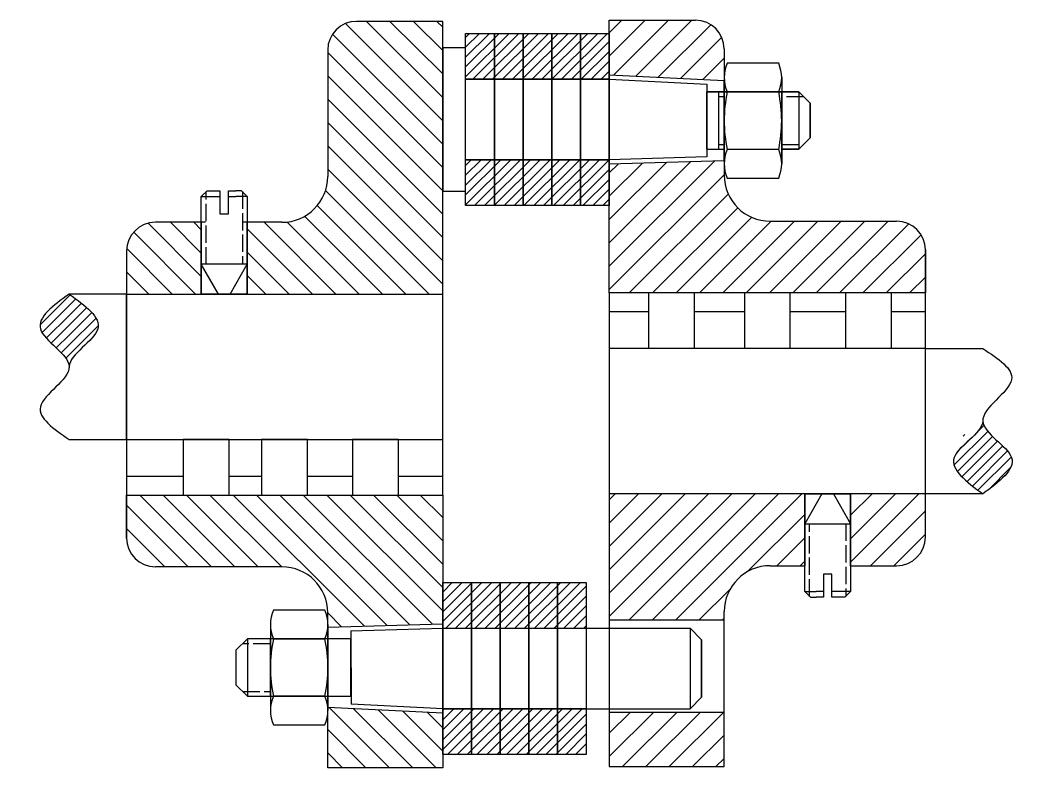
# Model space of a CAD drawing. Header units: inches. Extents: x -957 to 100, y -481 to 97.
# Drawn here: x -650.8 to -474.7, y -269.9 to -139.7 of the extents above; entities that cross this region are included whole.
import ezdxf

# ---------------------------------------------------------------- set-up
doc = ezdxf.new("R2010")
doc.units = ezdxf.units.IN
doc.header["$MEASUREMENT"] = 0
doc.linetypes.add('AM_ISO02W050x2', pattern=[3.75, 3, -0.75])
pattern_1 = [(45, (0, 271.0525696830514), (-0.8573669721886888, 0.8573669721886888), [])]

msp = doc.modelspace()

# ---------------------------------------------------------------- hatches: boundary and pattern name
h = msp.add_hatch()
h.set_pattern_fill('ANSI31', color=256, scale=23, angle=90)
h.set_pattern_definition([(135, (0, -222.1980027489292), (-2.032931995911324, -2.032931995911324), [])])
h.paths.add_polyline_path([(-577.2521632870048, -139.9392738572985), (-592.2521632870048, -139.9392738572985, 0.4142135623730951), (-597.2521632870048, -144.9392738572985), (-597.2521632870048, -166.9392738572985, -0.4142135623730951), (-605.2521632870048, -174.9392738572985), (-611.2521632870048, -174.9392738572985), (-611.2521632870048, -187.4392738572985), (-577.2521632870048, -187.4392738572985)])
h.paths.add_polyline_path([(-627.2521632870048, -174.9392738572985, 0.4142135623730951), (-632.2521632870048, -179.9392738572985), (-632.2521632870048, -187.4392738572985), (-619.2521632870048, -187.4392738572985), (-619.2521632870048, -174.9392738572985)])
h.paths.add_polyline_path([(-632.2521632870048, -222.4392738572985), (-632.2521632870048, -229.9392738572985, 0.4142135623730951), (-627.2521632870048, -234.9392738572985), (-605.2521632870048, -234.9392738572985, -0.4142135623730951), (-597.2521632870048, -242.9392738572985), (-597.2521632870048, -245.4392738572985), (-577.2521632870048, -244.8835839136023), (-577.2521632870048, -222.4392738572985)])
h.paths.add_polyline_path([(-577.2521632870048, -269.9392738572985), (-577.2521632870048, -260.4085776855354), (-597.2521632870048, -259.4392738572985), (-597.2521632870048, -269.9392738572985)])
h = msp.add_hatch()
h.set_pattern_fill('ANSI31', color=256, scale=23)
h.set_pattern_definition([(45, (-59.29902400695312, -222.1980027489292), (-2.032931995911324, 2.032931995911324), [])])
h.paths.add_polyline_path([(-533.2521632870049, -139.7423296038646), (-548.2521632870049, -139.7423296038646), (-548.2521632870049, -149.2730257756278), (-528.2521632870049, -150.2423296038646), (-528.2521632870049, -144.7423296038646, 0.4142135623730951)])
h.paths.add_polyline_path([(-528.2521632870049, -166.7423296038646), (-528.2521632870049, -164.2423296038646), (-548.2521632870049, -164.7980195475609), (-548.2521632870049, -187.2423296038646), (-493.2521632870049, -187.2423296038646), (-493.2521632870049, -179.7423296038646, 0.4142135623730951), (-498.2521632870049, -174.7423296038646), (-520.2521632870049, -174.7423296038646, -0.4142135623730951)])
h.paths.add_polyline_path([(-520.2521632870049, -234.7423296038646), (-514.2521632870049, -234.7423296038646), (-514.2521632870049, -222.2423296038646), (-548.2521632870049, -222.2423296038646), (-548.2521632870049, -244.2423296038646), (-528.2521632870049, -244.2423296038646), (-528.2521632870049, -242.7423296038646, -0.4142135623730953)])
h.paths.add_polyline_path([(-493.2521632870049, -229.7423296038646), (-493.2521632870049, -222.2423296038646), (-506.2521632870049, -222.2423296038646), (-506.2521632870049, -234.7423296038646), (-498.2521632870049, -234.7423296038646, 0.4142135623730951)])
h.paths.add_polyline_path([(-528.2521632870049, -269.7423296038646), (-528.2521632870049, -260.2423296038646), (-548.2521632870049, -260.2423296038646), (-548.2521632870049, -269.7423296038646)])
h = msp.add_hatch()
h.set_pattern_fill('ANSI31', color=256, scale=9.7)
h.set_pattern_definition(pattern_1)
h.paths.add_polyline_path([(-568.2521632870049, -164.0358595240922), (-573.2521632870049, -164.0357504198248), (-573.2521632870049, -172.0355226615943), (-568.2521632870049, -172.0355226615943)])
h.paths.add_polyline_path([(-563.2521632870049, -164.0359686283597), (-568.2521632870049, -164.0358595240922), (-568.2521632870049, -172.0355226615943), (-563.2521632870049, -172.0355226615943)])
h.paths.add_polyline_path([(-558.2521632870049, -164.0360777326272), (-563.2521632870049, -164.0359686283597), (-563.2521632870049, -172.0355226615943), (-558.2521632870049, -172.0355226615943)])
h.paths.add_polyline_path([(-553.2521632870049, -164.0361868368947), (-558.2521632870049, -164.0360777326272), (-558.2521632870049, -172.0355226615943), (-553.2521632870049, -172.0355226615943)])
h.paths.add_polyline_path([(-548.2521632870049, -164.0362959411621), (-553.2521632870049, -164.0361868368947), (-553.2521632870049, -172.0355226615943), (-548.2521632870049, -172.0355226615943)])
h.paths.add_polyline_path([(-548.2521632870049, -142.0355226615943), (-553.2521632870049, -142.0355226615943), (-553.2521632870049, -150.0355226615943), (-548.2521632870049, -150.0355226615943)])
h.paths.add_polyline_path([(-553.2521632870049, -142.0355226615943), (-558.2521632870049, -142.0355226615943), (-558.2521632870049, -150.0355226615943), (-553.2521632870049, -150.0355226615943)])
h.paths.add_polyline_path([(-558.2521632870049, -142.0355226615943), (-563.2521632870049, -142.0355226615943), (-563.2521632870049, -150.0355226615943), (-558.2521632870049, -150.0355226615943)])
h.paths.add_polyline_path([(-563.2521632870049, -142.0355226615943), (-568.2521632870049, -142.0355226615943), (-568.2521632870049, -150.0355226615943), (-563.2521632870049, -150.0355226615943)])
h.paths.add_polyline_path([(-568.2521632870049, -142.0355226615943), (-573.2521632870049, -142.0355226615943), (-573.2521632870049, -150.0355226615943), (-568.2521632870049, -150.0355226615943)])
h.paths.add_polyline_path([(-572.2521632870048, -259.6482245893761), (-577.2521632870048, -259.6482245893761), (-577.2521632870048, -267.6460807995688), (-572.2521632870048, -267.6460807995688)])
h.paths.add_polyline_path([(-567.2521632870048, -259.6482245893761), (-572.2521632870048, -259.6482245893761), (-572.2521632870048, -267.6460807995688), (-567.2521632870048, -267.6460807995688)])
h.paths.add_polyline_path([(-562.2521632870048, -259.6482245893761), (-567.2521632870048, -259.6482245893761), (-567.2521632870048, -267.6460807995688), (-562.2521632870048, -267.6460807995688)])
h.paths.add_polyline_path([(-557.2521632870048, -259.6482245893761), (-562.2521632870048, -259.6482245893761), (-562.2521632870048, -267.6460807995688), (-557.2521632870048, -267.6460807995688)])
h.paths.add_polyline_path([(-552.2521632870048, -259.6482245893761), (-557.2521632870048, -259.6482245893761), (-557.2521632870048, -267.6460807995688), (-552.2521632870048, -267.6460807995688)])
h.paths.add_polyline_path([(-552.2521632870048, -237.6460807995688), (-557.2521632870048, -237.6460807995688), (-557.2521632870048, -245.6460807995688), (-552.2521632870048, -245.6460807995688)])
h.paths.add_polyline_path([(-557.2521632870048, -237.6460807995688), (-562.2521632870048, -237.6460807995688), (-562.2521632870048, -245.6460807995688), (-557.2521632870048, -245.6460807995688)])
h.paths.add_polyline_path([(-562.2521632870048, -237.6460807995688), (-567.2521632870048, -237.6460807995688), (-567.2521632870048, -245.6460807995688), (-562.2521632870048, -245.6460807995688)])
h.paths.add_polyline_path([(-567.2521632870048, -237.6460807995688), (-572.2521632870048, -237.6460807995688), (-572.2521632870048, -245.6460807995688), (-567.2521632870048, -245.6460807995688)])
h.paths.add_polyline_path([(-572.2521632870048, -237.6460807995688), (-577.2521632870048, -237.6460807995688), (-577.2521632870048, -245.6460807995688), (-572.2521632870048, -245.6460807995688)])
h = msp.add_hatch()
h.set_pattern_fill('ANSI31', color=256, scale=9.7)
h.set_pattern_definition(pattern_1)
edge = h.paths.add_edge_path()
edge.add_spline(control_points=[(-642.2521632870048, -200.0892738573021), (-642.1966616248304, -197.8457593475969), (-633.7374313355103, -193.5881879228278), (-639.459256978927, -189.4561712745368), (-642.2521632870048, -187.4392738572985)], knot_values=[0, 0, 0, 6.622258297284134e-12, 8.255721179224835, 16.12806354146329, 16.12806354146329, 16.12806354146329, 16.12806354146329], degree=3, periodic=0)
edge.add_spline(control_points=[(-642.2521632870048, -187.4392738572985), (-645.0450695950826, -189.4561712745368), (-650.7668952384993, -193.5881879228278), (-642.3076649491792, -197.8457593475969), (-642.2521632870048, -200.0892738573021)], knot_values=[0, 0, 0, 0, 7.872342362238457, 16.12806354145667, 16.1280635414632, 16.1280635414632, 16.1280635414632], degree=3, periodic=0)
edge = h.paths.add_edge_path()
edge.add_spline(control_points=[(-483.2521632870049, -222.2423296038647), (-480.4127377814957, -220.1223111073048), (-474.7338867704835, -215.8822741141896), (-483.128141825551, -211.7824590797924), (-483.2521632870041, -209.5923296038786)], knot_values=[16.16653603300421, 16.16653603300421, 16.16653603300421, 16.16653603300421, 24.22914262144692, 32.29174920987248, 32.29174920987248, 32.29174920987248, 32.29174920988968], degree=3, periodic=0)
edge.add_spline(control_points=[(-483.2521632870042, -209.5923296038786), (-483.3761847484573, -211.7824590797924), (-491.7704398035249, -215.8822741141897), (-486.0915887925125, -220.1223111073048), (-483.2521632870034, -222.2423296038647)], knot_values=[16.16653603300424, 16.1665360330214, 16.1665360330214, 16.1665360330214, 24.229142621447, 32.29174920988975, 32.29174920988975, 32.29174920988975, 32.29174920988975], degree=3, periodic=0)

# ---------------------------------------------------------------- linework, layer by layer
for p, q in [((-577.2521632870048, -139.9392738572985), (-592.2521632870048, -139.9392738572985)), ((-577.2521632870048, -187.4392738572985), (-577.2521632870048, -139.9392738572985)), ((-548.2521632870049, -139.7423296038646), (-533.2521632870049, -139.7423296038646)), ((-548.2521632870049, -187.2423296038646), (-548.2521632870049, -139.7423296038646)), ((-597.2521632870048, -144.9392738572985), (-597.2521632870048, -166.9392738572985)), ((-573.2521632870048, -144.5357504198248), (-577.2521632870048, -144.5357504198248)), ((-577.2521632870048, -144.5357504198248), (-577.2521632870048, -169.5357504198248)), ((-573.2521632870048, -150.0357504198248), (-573.2521632870048, -144.5357504198248)), ((-528.2521632870049, -144.7423296038646), (-528.2521632870049, -166.7423296038646)), ((-518.7787740983939, -147.2423296038646), (-527.7255524756159, -147.2423296038646)), ((-548.252163287005, -149.2730257756278), (-528.2521632870049, -150.2423296038646)), ((-548.2521632870049, -164.7980195475609), (-548.2521632870049, -149.2730257756278)), ((-548.2521632870048, -150.0357504198248), (-573.2521632870048, -150.0357504198248)), ((-573.2521632870048, -169.5357504198248), (-573.2521632870049, -150.0357504198248)), ((-548.252163287005, -164.0352949033638), (-548.2521632870048, -150.0357504198248)), ((-548.2521632870048, -150.0357504198248), (-531.2521632870047, -150.8596586738262)), ((-531.2521632870047, -150.8596586738262), (-531.2881636591836, -163.5639587034615)), ((-528.2521632870049, -149.7423296038646), (-528.2521632870049, -164.7423296038646)), ((-528.2521632870049, -164.2423296038646), (-528.2521632870049, -150.2423296038646)), ((-518.2521632870049, -149.7423296038646), (-518.2521632870049, -164.7423296038646)), ((-518.2521632870049, -149.7423296038646), (-518.2521632870049, -152.2423296038646)), ((-531.2701634730942, -152.2118086886438), (-531.2701634730942, -162.2118086886438)), ((-515.2701634730942, -152.2118086886438), (-531.2559948954886, -152.2118086886438)), ((-529.2701634730942, -152.2118086886438), (-529.2701634730942, -162.2118086886438)), ((-528.2521632870049, -162.2423296038646), (-528.2521632870049, -152.2423296038646)), ((-518.2521632870049, -162.2423296038646), (-518.2521632870049, -152.2423296038646)), ((-518.2521632870049, -152.2423296038646), (-518.2521632870049, -157.2423296038646)), ((-515.2701634730942, -152.2118086886438), (-513.2701634730942, -154.2118086886437)), ((-515.2701634730942, -152.2118086886438), (-515.2701634730942, -162.2118086886438)), ((-513.270163473094, -160.2118086886438), (-513.2701634730942, -154.2118086886437)), ((-518.2521632870049, -157.2423296038646), (-518.2521632870049, -162.2423296038646)), ((-529.2701634730942, -161.3618086886438), (-528.252163287005, -161.3618086886438)), ((-515.270163473094, -162.2118086886438), (-513.270163473094, -160.2118086886438)), ((-531.2881636591836, -163.5639587034615), (-548.2881636591839, -164.0362951556033)), ((-531.2701634730942, -162.2118086886438), (-529.2701634730942, -162.2118086886438)), ((-529.2701634730942, -162.2118086886438), (-528.252163287005, -162.2118086886438)), ((-518.7787740983939, -162.2423296038646), (-527.7255524756159, -162.2423296038648)), ((-518.2521632870049, -162.2118086886438), (-515.270163473094, -162.2118086886438)), ((-518.2521632870049, -162.2423296038646), (-518.2521632870049, -162.2423296038646)), ((-518.2521632870049, -164.7423296038646), (-518.2521632870049, -162.2423296038646)), ((-573.2521632870048, -164.0357504198248), (-548.2881636591839, -164.0362951556033)), ((-528.2521632870049, -164.2423296038646), (-548.252163287005, -164.7980195475609)), ((-527.7255524756159, -167.2423296038646), (-518.7787740983939, -167.2423296038646)), ((-619.2521632870048, -170.4392738572985), (-618.2521632870053, -169.4392738572985)), ((-619.2521632870048, -182.2392738572985), (-619.2521632870048, -170.4392738572985)), ((-619.2521632870048, -170.4392738572985), (-616.0021632870048, -170.4392738572985)), ((-618.2521632870053, -169.4392738572985), (-617.252163287005, -169.4392738572985)), ((-617.252163287005, -169.4392738572985), (-616.0021632870048, -169.4392738572985)), ((-614.5021632870048, -169.4392738572985), (-613.2521632870048, -169.4392738572985)), ((-614.5021632870048, -170.4392738572985), (-613.2521632870048, -170.4392738572985)), ((-612.2521632870053, -169.4392738572985), (-613.2521632870048, -169.4392738572985)), ((-611.252163287005, -170.4392738572985), (-613.2521632870048, -170.4392738572985)), ((-611.252163287005, -170.4392738572985), (-612.2521632870053, -169.4392738572985)), ((-611.2521632870048, -170.4392738572985), (-611.2521632870048, -182.2392738572985)), ((-577.2521632870048, -169.5357504198248), (-573.2521632870048, -169.5357504198248)), ((-618.5521632870051, -174.9392738572985), (-627.2521632870048, -174.9392738572985)), ((-619.2521632870048, -176.6392738572986), (-619.2521632870048, -175.6392738572986)), ((-605.2521632870048, -174.9392738572985), (-611.9521632870054, -174.9392738572985)), ((-611.2521632870048, -176.6392738572988), (-611.252163287005, -175.6392738572986)), ((-520.2521632870049, -174.7423296038646), (-498.2521632870049, -174.7423296038646)), ((-632.2521632870048, -179.9392738572985), (-632.2521632870048, -187.4392738572985)), ((-632.2521632870048, -179.9392738572985), (-632.2521632870048, -229.9392738572985)), ((-493.2521632870049, -229.7423296038646), (-493.2521632870049, -179.7423296038646)), ((-493.2521632870049, -179.7423296038646), (-493.2521632870049, -187.2423296038646)), ((-611.2521632870048, -182.2392738572985), (-619.2521632870048, -182.2392738572985)), ((-616.2521632870048, -187.4392738572985), (-619.2521632870048, -182.2392738572985)), ((-614.2521632870048, -187.4392738572985), (-611.2521632870048, -182.2392738572985)), ((-632.2521632870048, -187.4392738572985), (-577.2521632870048, -187.4392738572985)), ((-632.2521632870048, -187.4392738572985), (-632.2521632870048, -212.7392738572985)), ((-577.2521632870048, -222.4392738572985), (-577.2521632870048, -187.4392738572985)), ((-493.2521632870049, -187.2423296038646), (-548.2521632870049, -187.2423296038646)), ((-548.2521632870049, -187.2423296038646), (-548.2521632870049, -222.2423296038646)), ((-541.4463604005377, -190.5423296038646), (-548.2521632870049, -190.5423296038646)), ((-524.7521632870049, -190.5423296038646), (-533.4463604005377, -190.5423296038646)), ((-507.1656616009587, -190.5423296038646), (-516.7521632870049, -190.5423296038646)), ((-493.2521632870049, -190.5423296038646), (-499.1656616009587, -190.5423296038646)), ((-493.2521632870049, -196.9423296038646), (-548.2521632870049, -196.9423296038646)), ((-493.2521632870049, -222.2423296038646), (-493.2521632870049, -196.9423296038646)), ((-642.2521632870048, -200.0892738572302), (-642.2521632870048, -200.1773899514225)), ((-642.2521632870048, -200.1773899514225), (-642.2521632870048, -200.0892738572985)), ((-483.2521632870049, -209.3882365064849), (-483.2521632870049, -209.5923296038768)), ((-632.2521632870048, -212.7392738572985), (-577.2521632870048, -212.7392738572985)), ((-632.2521632870048, -219.1392738572985), (-622.4118497840027, -219.1392738572985)), ((-614.4118497840027, -219.1392738572985), (-608.7521632870048, -219.1392738572985)), ((-600.7521632870048, -219.1392738572985), (-592.9616415415967, -219.1392738572985)), ((-584.9616415415967, -219.1392738572985), (-577.2521632870048, -219.1392738572985)), ((-632.2521632870048, -229.9392738572985), (-632.2521632870048, -222.4392738572985)), ((-632.2521632870048, -222.4392738572985), (-577.2521632870048, -222.4392738572985)), ((-577.2521632870048, -222.4392738572985), (-577.2521632870048, -269.9392738572985)), ((-493.2521632870049, -222.2423296038646), (-548.2521632870049, -222.2423296038646)), ((-548.2521632870049, -222.2423296038646), (-548.2521632870049, -269.7423296038646)), ((-511.2521632870049, -222.2423296038646), (-514.2521632870049, -227.4423296038647)), ((-509.2521632870049, -222.2423296038646), (-506.2521632870049, -227.4423296038647)), ((-493.2521632870049, -229.7423296038646), (-493.2521632870049, -222.2423296038646)), ((-514.2521632870049, -239.2423296038646), (-514.2521632870049, -227.4423296038647)), ((-514.2521632870049, -227.4423296038647), (-506.2521632870049, -227.4423296038647)), ((-506.2521632870049, -227.4423296038647), (-506.2521632870049, -239.2423296038646)), ((-514.2521632870049, -233.0423296038643), (-514.2521632870047, -234.0423296038646)), ((-506.2521632870049, -233.0423296038646), (-506.2521632870049, -234.0423296038646)), ((-605.2521632870048, -234.9392738572985), (-627.2521632870048, -234.9392738572985)), ((-520.2521632870049, -234.7423296038646), (-514.2521632870049, -234.7423296038646)), ((-506.2521632870049, -234.7423296038646), (-498.2521632870049, -234.7423296038646)), ((-514.2521632870047, -239.2423296038646), (-512.2521632870049, -239.2423296038646)), ((-514.2521632870047, -239.2423296038646), (-513.2521632870045, -240.2423296038646)), ((-511.0021632870049, -239.2423296038646), (-512.2521632870049, -239.2423296038646)), ((-506.2521632870049, -239.2423296038646), (-509.5021632870049, -239.2423296038646)), ((-506.2521632870049, -239.2423296038646), (-507.2521632870045, -240.2423296038646)), ((-513.2521632870045, -240.2423296038646), (-512.2521632870049, -240.2423296038646)), ((-511.0021632870049, -240.2423296038646), (-512.2521632870049, -240.2423296038646)), ((-507.2521632870045, -240.2423296038646), (-509.5021632870049, -240.2423296038646)), ((-597.7492449913791, -242.482066379568), (-606.6960233686011, -242.482066379568)), ((-528.2521632870049, -269.7423296038646), (-528.2521632870049, -242.7423296038646)), ((-597.2521632870048, -269.9392738572985), (-597.2521632870048, -242.9392738572985)), ((-528.2521632870049, -244.2423296038646), (-548.2521632870049, -244.2423296038646)), ((-548.2521632870049, -244.2423296038646), (-548.2521632870049, -260.2423296038646)), ((-528.2521632870049, -260.2423296038646), (-528.2521632870049, -244.2423296038646)), ((-607.2226341799901, -244.982066379568), (-607.2226341799901, -259.982066379568)), ((-597.2521632870048, -245.4392738572985), (-577.2521632870048, -244.8835839136023)), ((-597.2521632870048, -245.4392738572985), (-597.2521632870048, -259.4392738572985)), ((-597.2226341799901, -244.982066379568), (-597.2226341799901, -259.982066379568)), ((-597.2226341799901, -244.982066379568), (-597.2226341799901, -247.482066379568)), ((-593.2521632870049, -246.0913512323659), (-577.2521632870047, -245.6467992774089)), ((-593.2521632870049, -246.0913512323659), (-593.1931050729753, -258.8727815267866)), ((-577.2521632870048, -244.8835839136023), (-577.2521632870048, -260.4085776855354)), ((-577.2521632870048, -245.6467992774089), (-577.2521632870048, -259.6453623217287)), ((-577.2521632870047, -245.6467992774089), (-534.1931050729752, -245.6467992774089)), ((-534.1931050729752, -245.6467992774089), (-532.1931050729752, -247.6467992774089)), ((-534.1931050729752, -245.6467992774089), (-534.1931050729752, -259.6482245893761)), ((-611.2226341799901, -247.4820663795763), (-613.2226341799901, -249.4820663795762)), ((-597.2226341799901, -247.4820663795763), (-611.2226341799901, -247.4820663795763)), ((-611.2226341799901, -247.4820663795763), (-611.22263417999, -257.4820663795763)), ((-607.2226341799901, -257.482066379568), (-607.2226341799901, -247.482066379568)), ((-606.6960233686011, -247.482066379568), (-597.7492449913791, -247.482066379568)), ((-597.2226341799901, -247.4820663795763), (-597.2226341799901, -257.4820663795763)), ((-597.2226341799901, -257.482066379568), (-597.2226341799901, -247.482066379568)), ((-597.2226341799901, -247.482066379568), (-597.2226341799901, -252.482066379568)), ((-593.2226341799901, -247.4820663795763), (-593.2226341799901, -257.4820663795763)), ((-532.1931050729748, -257.6482245893759), (-532.1931050729752, -247.6467992774091)), ((-532.1931050729752, -247.6467992774089), (-532.1931050729752, -257.6482245893761)), ((-613.2226341799901, -249.4820663795762), (-613.2226341799901, -255.4820663795763)), ((-597.2226341799901, -252.482066379568), (-597.2226341799901, -257.482066379568)), ((-611.2226341799901, -257.4820663795763), (-613.2226341799901, -255.4820663795763)), ((-611.2226341799901, -257.4820663795763), (-597.2226341799901, -257.4820663795763)), ((-597.7492449913791, -257.482066379568), (-606.6960233686011, -257.4820663795682)), ((-597.2226341799901, -257.482066379568), (-597.2226341799901, -257.482066379568)), ((-597.2226341799901, -259.982066379568), (-597.2226341799901, -257.482066379568)), ((-534.1931050729752, -259.6482245893761), (-532.1931050729752, -257.6482245893761)), ((-577.2521632870048, -260.4085776855354), (-597.2521632870048, -259.4392738572985)), ((-577.1931050729751, -259.6482245893761), (-593.1931050729753, -258.8727815267866)), ((-577.1931050729751, -259.6482245893761), (-534.1931050729752, -259.6482245893761)), ((-548.2521632870049, -260.2423296038646), (-528.2521632870049, -260.2423296038646)), ((-606.6960233686011, -262.482066379568), (-597.7492449913791, -262.482066379568)), ((-577.2521632870048, -269.9392738572985), (-597.2521632870048, -269.9392738572985)), ((-548.2521632870049, -269.7423296038646), (-528.2521632870049, -269.7423296038646))]:
    msp.add_line(p, q)
at = {"linetype": 'AM_ISO02W050x2'}
for p, q in [((-528.2521632870049, -153.0618086886439), (-529.2701634730943, -153.0618086886439)), ((-514.420163473094, -153.0618086886439), (-518.2521632870049, -153.0618086886438)), ((-518.2521632870049, -161.3618086886438), (-514.420163473094, -161.3618086886438)), ((-618.4021632870049, -182.2392738572985), (-618.4021632870049, -169.5892738572982)), ((-612.1021632870049, -169.589273857299), (-612.1021632870047, -182.2392738572985)), ((-513.4021632870049, -240.0923296038645), (-513.402163287005, -227.4423296038647)), ((-507.1021632870048, -227.4423296038647), (-507.1021632870048, -240.092329603865)), ((-607.2226341799901, -248.3320663795763), (-612.0726341799902, -248.3320663795763)), ((-597.2226341799901, -248.3320663795763), (-597.2521632870048, -248.3320663795763)), ((-612.0726341799901, -256.6320663795763), (-607.22263417999, -256.6320663795763)), ((-597.2521632870048, -256.6320663795763), (-597.2226341799901, -256.6320663795763))]:
    msp.add_line(p, q, dxfattribs=at)
for points in [[(-573.2521632870049, -142.0355226615943), (-568.2521632870049, -142.0355226615943), (-568.2521632870049, -172.0355226615943), (-573.2521632870049, -172.0355226615943)], [(-568.2521632870049, -142.0355226615943), (-563.2521632870049, -142.0355226615943), (-563.2521632870049, -172.0355226615943), (-568.2521632870049, -172.0355226615943)], [(-563.2521632870049, -142.0355226615943), (-558.2521632870049, -142.0355226615943), (-558.2521632870049, -172.0355226615943), (-563.2521632870049, -172.0355226615943)], [(-558.2521632870049, -142.0355226615943), (-553.2521632870049, -142.0355226615943), (-553.2521632870049, -172.0355226615943), (-558.2521632870049, -172.0355226615943)], [(-553.2521632870049, -142.0355226615943), (-548.2521632870049, -142.0355226615943), (-548.2521632870049, -172.0355226615943), (-553.2521632870049, -172.0355226615943)], [(-573.2521632870049, -150.0355226615943), (-568.2521632870049, -150.0355226615943), (-568.2521632870049, -164.0355226615943), (-573.2521632870049, -164.0355226615943)], [(-568.2521632870048, -150.0355226615943), (-563.2521632870049, -150.0355226615943), (-563.2521632870049, -164.0355226615943), (-568.2521632870048, -164.0355226615943)], [(-563.2521632870048, -150.0355226615943), (-558.2521632870049, -150.0355226615943), (-558.2521632870049, -164.0355226615943), (-563.2521632870048, -164.0355226615943)], [(-558.2521632870048, -150.0355226615943), (-553.2521632870049, -150.0355226615943), (-553.2521632870049, -164.0355226615943), (-558.2521632870048, -164.0355226615943)], [(-553.2521632870048, -150.0355226615943), (-548.2521632870049, -150.0355226615943), (-548.2521632870049, -164.0355226615943), (-553.2521632870048, -164.0355226615943)], [(-614.2521632870048, -187.4392738572985), (-616.2521632870048, -187.4392738572985), (-616.2521632870048, -187.4392738572985), (-614.2521632870048, -187.4392738572985)], [(-511.2521632870049, -222.2423296038646), (-509.2521632870049, -222.2423296038646), (-509.2521632870049, -222.2423296038646), (-511.2521632870049, -222.2423296038646)], [(-577.2521632870048, -237.6460807995688), (-572.2521632870048, -237.6460807995688), (-572.2521632870048, -267.6460807995688), (-577.2521632870048, -267.6460807995688)], [(-572.2521632870048, -237.6460807995688), (-567.2521632870048, -237.6460807995688), (-567.2521632870048, -267.6460807995688), (-572.2521632870048, -267.6460807995688)], [(-567.2521632870048, -237.6460807995688), (-562.2521632870048, -237.6460807995688), (-562.2521632870048, -267.6460807995688), (-567.2521632870048, -267.6460807995688)], [(-562.2521632870048, -237.6460807995688), (-557.2521632870048, -237.6460807995688), (-557.2521632870048, -267.6460807995688), (-562.2521632870048, -267.6460807995688)], [(-557.2521632870048, -237.6460807995688), (-552.2521632870048, -237.6460807995688), (-552.2521632870048, -267.6460807995688), (-557.2521632870048, -267.6460807995688)], [(-577.2521632870048, -245.6460807995688), (-572.2521632870048, -245.6460807995688), (-572.2521632870048, -259.6460807995688), (-577.2521632870048, -259.6460807995688)], [(-572.2521632870048, -245.6460807995688), (-567.2521632870048, -245.6460807995688), (-567.2521632870048, -259.6460807995688), (-572.2521632870048, -259.6460807995688)], [(-567.2521632870048, -245.6460807995688), (-562.2521632870048, -245.6460807995688), (-562.2521632870048, -259.6460807995688), (-567.2521632870048, -259.6460807995688)], [(-562.2521632870048, -245.6460807995688), (-557.2521632870048, -245.6460807995688), (-557.2521632870048, -259.6460807995688), (-562.2521632870048, -259.6460807995688)], [(-557.2521632870048, -245.6460807995688), (-552.2521632870048, -245.6460807995688), (-552.2521632870048, -259.6460807995688), (-557.2521632870048, -259.6460807995688)]]:
    msp.add_lwpolyline(points, close=True)
for points in [[(-531.2701634730942, -162.2118086886438), (-531.2701634730942, -152.2118086886438), (-515.2701634730942, -152.2118086886438)], [(-513.2701634730942, -154.2118086886437), (-513.2701634730942, -160.2118086886439)], [(-515.270163473094, -162.2118086886438), (-518.2521632870049, -162.2118086886438)], [(-617.2521632870048, -169.4392738572985), (-616.0021632870048, -169.4392738572985)], [(-616.0021632870048, -169.4392738572985), (-616.0021632870048, -173.4392738572985), (-614.5021632870048, -173.4392738572985), (-614.5021632870048, -169.4392738572985)], [(-614.5021632870048, -169.4392738572985), (-613.2521632870048, -169.4392738572985)], [(-618.5521632870051, -174.9392738572985), (-619.2521632870048, -174.9392738572985), (-619.2521632870048, -187.4392738572985), (-611.2521632870048, -187.4392738572985), (-611.2521632870048, -174.9392738572985), (-611.9521632870052, -174.9392738572985)], [(-611.2521632870048, -176.6392738572988), (-611.2521632870048, -187.4392738572985), (-619.2521632870048, -187.4392738572985), (-619.2521632870048, -176.6392738572986)], [(-642.2521632870048, -212.7392738572985), (-632.2521632870048, -212.7392738572985), (-632.2521632870048, -187.4392738572985), (-642.2521632870048, -187.4392738572985)], [(-533.4463604005377, -196.9423296038646), (-533.4463604005377, -187.2423296038646), (-541.4463604005377, -187.2423296038646), (-541.4463604005377, -196.9423296038646)], [(-516.7521632870049, -196.9423296038646), (-516.7521632870049, -187.2423296038646), (-524.7521632870049, -187.2423296038646), (-524.7521632870049, -196.9423296038646)], [(-499.1656616009587, -196.9423296038646), (-499.1656616009587, -187.2423296038646), (-507.1656616009587, -187.2423296038646), (-507.1656616009587, -196.9423296038646)], [(-483.252163287005, -222.2423296038647), (-493.2521632870049, -222.2423296038647), (-493.2521632870049, -196.9423296038647), (-483.2521632870049, -196.9423296038647)], [(-614.4118497840027, -222.4392738572985), (-614.4118497840027, -212.7392738572985), (-622.4118497840027, -212.7392738572985), (-622.4118497840027, -222.4392738572985)], [(-600.7521632870048, -222.4392738572985), (-600.7521632870048, -212.7392738572985), (-608.7521632870048, -212.7392738572985), (-608.7521632870048, -222.4392738572985)], [(-584.9616415415967, -222.4392738572985), (-584.9616415415967, -212.7392738572985), (-592.9616415415967, -212.7392738572985), (-592.9616415415967, -222.4392738572985)], [(-506.2521632870049, -234.7423296038646), (-506.2521632870049, -222.2423296038646), (-514.2521632870049, -222.2423296038646), (-514.2521632870049, -234.7423296038646)], [(-514.2521632870049, -233.0423296038643), (-514.2521632870049, -222.2423296038646), (-506.2521632870049, -222.2423296038646), (-506.2521632870049, -233.0423296038646)], [(-509.5021632870049, -240.2423296038646), (-509.5021632870049, -236.2423296038646), (-511.0021632870049, -236.2423296038646), (-511.0021632870049, -240.2423296038646)], [(-611.2226341799901, -257.4820663795763), (-593.2226341799901, -257.4820663795763), (-593.2226341799901, -247.4820663795763), (-611.2226341799901, -247.4820663795763)], [(-613.2226341799901, -249.4820663795762), (-613.2226341799901, -255.4820663795763)]]:
    msp.add_lwpolyline(points)
for centre, radius, start, end in [((-592.2521632870048, -144.9392738572985), 5, 90, 180), ((-533.2521632870049, -144.7423296038646), 5, 0, 90), ((-522.0546842327343, -149.7423296038646), 6.197479054270807, 156.2097353326498, 203.7902646673502), ((-524.4496423412758, -149.7423296038646), 6.197479054270807, 336.2097353326498, 23.79026466735026), ((-504.2521632870049, -157.2423296038646), 24, 167.9753008194386, 192.0246991806013), ((-542.2521632870049, -157.2423296038646), 24, 347.9753008193987, 12.02469918056138), ((-522.0546842327343, -164.7423296038646), 6.197479054270799, 156.2097353326498, 203.7902646673502), ((-524.4496423412758, -164.7423296038646), 6.197479054270799, 336.2097353326498, 23.79026466735026), ((-605.2521632870048, -166.9392738572985), 8, 270, 0), ((-520.2521632870049, -166.7423296038646), 8, 180, 270), ((-627.2521632870048, -179.9392738572985), 5, 90, 180), ((-498.2521632870049, -179.7423296038646), 5, 0, 90), ((-627.2521632870048, -229.9392738572985), 5, 180, 270), ((-498.2521632870049, -229.7423296038646), 5, 270, 0), ((-605.2521632870048, -242.9392738572985), 8, 0, 90), ((-520.2521632870049, -242.7423296038646), 8, 90, 180), ((-601.0251551257195, -244.982066379568), 6.197479054270807, 156.2097353326498, 203.7902646673502), ((-603.420113234261, -244.982066379568), 6.197479054270807, 336.2097353326498, 23.79026466735023), ((-583.2226341799901, -252.482066379568), 24, 167.9753008194386, 192.0246991806013), ((-621.2226341799901, -252.482066379568), 24, 347.9753008193987, 12.02469918056137), ((-601.0251551257195, -259.982066379568), 6.197479054270799, 156.2097353326498, 203.7902646673502), ((-603.420113234261, -259.982066379568), 6.197479054270799, 336.2097353326498, 23.79026466735023)]:
    msp.add_arc(centre, radius, start, end)
for points in [[(-642.2521632870048, -187.4392738572985), (-647.2521632870048, -193.519880263595), (-642.2521632870048, -200.0892738572985), (-647.2521632870048, -207.063075312914), (-642.2521632870048, -212.7392738572985)], [(-483.2521632870049, -196.9423296038647), (-478.2521632870049, -202.3397535959411), (-483.2521632870049, -209.5923296038646), (-478.2521632870049, -215.9173296038647), (-483.2521632870049, -222.2423296038647)]]:
    msp.add_spline(points, degree=3)
for points, knots in [([(-642.2521632870048, -187.4392738572985), (-639.459256978927, -189.4561712745368), (-633.7374313355103, -193.5881879228278), (-642.2533310198871, -197.8742813275881), (-642.2528838690109, -200.1480072428142), (-642.2521632870047, -200.1773899514225)], [0, 0, 0, 0, 7.872342362238457, 16.12806354145667, 16.23610736732828, 16.23610736732828, 16.23610736732828, 16.23610736732828]), ([(-483.2521632870285, -209.3882365064862), (-483.2483882226352, -209.4563957906672), (-483.2460632448839, -211.7189067939555), (-491.770439803531, -215.8822741141852), (-486.0915887925125, -220.1223111073048), (-483.2521632870034, -222.2423296038647)], [15.91657496201462, 15.91657496201462, 15.91657496201462, 15.91657496201462, 16.16653603300424, 24.229142621447, 32.29174920988975, 32.29174920988975, 32.29174920988975, 32.29174920988975])]:
    msp.add_open_spline(points, degree=3, knots=knots)

doc.saveas('drawing.dxf')
